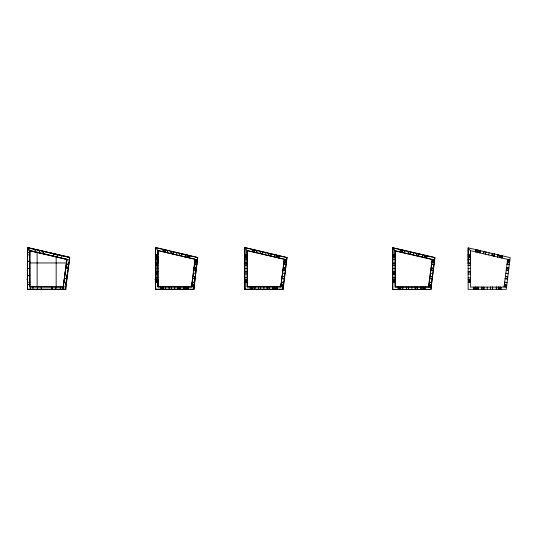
<?xml version="1.0" encoding="UTF-8"?>
<svg xmlns="http://www.w3.org/2000/svg" width="537" height="537" viewBox="0 0 537 537"><rect width="100%" height="100%" fill="white"/><g stroke="black" fill="none" stroke-linecap="round" stroke-linejoin="round"><path stroke-width="0.81" d="M27.447 279.522L27.447 289.215L65.836 289.215M27.575 263.023L27.575 259.465M27.575 259.237L27.447 257.424M27.575 256.592L27.488 247.557M30.273 289.215L30.273 286.966M30.488 289.215L30.488 286.966M37.415 289.215L37.415 286.966M37.63 289.215L37.63 286.966M41.195 289.215L41.195 286.966M41.409 289.215L41.409 286.966M51.874 289.215L51.874 286.966M52.089 289.215L52.089 286.966M55.66 289.215L55.66 286.966M55.875 289.215L55.875 286.966M62.802 289.215L62.802 286.966M63.017 289.215L63.017 286.966M155.515 279.522L155.515 289.215L193.904 289.215M155.649 279.522L155.649 289.215L155.515 247.725L155.515 289.336L193.904 289.336L197.656 257.518L193.783 289.215M155.649 277.723L157.898 277.723M155.649 273.937L157.898 273.937M155.649 263.023L155.649 259.465L157.898 259.465L157.898 263.029L155.649 263.029L157.898 263.029M157.898 257.431L157.898 259.25L155.649 259.237L155.649 257.431M156.663 255.8C156.898 253.793 156.898 257.8 156.663 255.8L156.368 255.8M157.898 279.522L157.898 286.751L191.534 286.966M188.178 288.49L188.393 289.215L188.393 288.49L186.379 288.49M244.852 279.522L244.852 289.215L244.724 247.725L244.724 289.336L283.113 289.336L286.986 257.538L282.979 289.215L283.113 286.973L280.757 286.677M244.852 277.723L247.101 277.723M244.852 273.937L247.101 273.937M244.852 263.023L244.852 259.465L247.101 259.465L247.101 263.029L244.852 263.029L247.101 263.029M247.101 257.431L247.101 259.25L244.852 259.237L244.852 257.431M245.872 255.8C246.1 253.793 246.1 257.8 245.872 255.8L245.57 255.8M277.381 288.49L277.595 289.215L277.595 288.49L275.582 288.49M393.829 255.921C394.064 253.92 394.064 257.928 393.829 255.921L393.534 254.914M468.143 277.844L470.392 277.844M468.143 274.058L470.392 274.058M468.143 263.143L468.143 259.586L470.392 259.586L470.392 263.157L468.143 263.157L470.392 263.157M468.143 259.358L468.143 257.552L470.392 257.552L470.392 259.371L468.143 259.371L470.392 259.371M469.163 255.921C469.398 253.92 469.398 257.928 469.163 255.921L468.868 255.921M500.672 288.617L500.887 289.336L500.887 288.617L498.873 288.617M417.316 289.336L417.33 287.087M421.102 289.336L421.115 287.087M481.743 289.336L481.756 287.087M492.651 289.336L492.657 287.087M283.301 284.583L281.099 284.06M63.272 286.724L66.843 259.452L30.085 250.625L67.091 259.25L63.272 286.724L66.856 259.391L30.038 250.833M66.279 280.536L66.487 278.945M66.81 276.172L67.024 274.575M67.951 267.815L68.159 266.231M65.944 283.905L65.782 283.435M66.279 281.341L66.595 278.958M66.803 277.367L67.118 274.984M67.434 272.601L67.642 271.01M67.951 268.628L68.266 266.245M68.474 264.654L68.709 262.882M65.702 289.215L69.709 257.538M192.266 286.771L192.528 284.771M195.569 261.626L195.837 259.633M193.065 286.872L193.333 284.878M196.374 261.734L196.636 259.733M194.662 278.153L194.871 276.562M195.71 270.205L195.918 268.614M196.227 266.231L196.461 264.191L196.904 264.251M194.092 283.321L194.032 282.106M194.669 278.958L194.985 276.575M195.193 274.984L195.401 273.393M195.71 271.01L196.025 268.628M196.233 267.037L196.327 264.627M280.717 286.966L284.362 259.25L280.737 286.966L247.101 286.966L247.101 250.557L244.852 247.725L244.852 256.592L245.57 256.592M281.469 286.771L281.73 284.771M284.778 261.626L285.04 259.633M282.274 286.872L282.536 284.878M285.577 261.734L285.838 259.733M429.432 286.892L429.862 285.932M429.694 284.892L428.956 285.013M432.735 261.747L432.05 261.445M433.003 259.754L433.164 260.787M430.238 287L430.976 286.879M430.499 284.999L430.07 285.959M433.54 261.855L433.372 260.821M433.802 259.861L434.487 260.163M394.339 254.914L395.064 255.129L395.064 250.685L395.064 287.087L428.68 287.087L432.325 259.371L395.064 250.685L392.816 247.852L392.816 289.336L430.949 289.336L434.822 257.646L392.816 247.852L392.816 256.713L393.534 256.928M431.07 287.1L434.97 257.532L392.681 247.671L392.681 289.463L431.07 289.463L431.07 287.1L428.506 286.765M504.767 286.892L505.028 284.892M508.069 261.747L508.331 259.754M505.565 287L505.827 284.999M508.868 261.855L509.13 259.861M469.674 256.928L469.674 254.914L470.392 255.129L470.392 250.685L470.392 287.087L504.015 287.087L507.653 259.371L470.392 250.685L468.143 247.852L468.143 289.336L506.284 289.336L510.15 257.646L468.143 247.852L468.143 256.713L468.868 256.713M66.487 262.143L66.81 259.405M156.368 256.592L155.649 256.592L155.649 247.725L157.898 250.557L157.898 286.966L191.514 286.966L195.159 259.25L191.555 286.751M194.777 262.17L195.159 259.25L157.898 250.557L157.898 255.008L157.173 254.793L157.173 256.807M181.452 256.055L181.956 253.86L181.446 256.048M185.137 256.914L185.641 254.719M404.314 252.84L404.817 250.645M407.999 253.699L408.503 251.504M480.145 250.645L479.648 252.84L480.159 250.651M483.83 251.504L483.334 253.699L483.844 251.511M29.193 248.107L28.676 250.296L29.401 248.154M34.67 251.887L35.261 249.369M35.294 250.269L35.455 249.564M39.08 252.719L39.59 250.531M39.288 252.766L39.798 250.578M42.765 253.578L43.275 251.39M42.973 253.625L43.484 251.437M53.163 256.001L53.673 253.813M56.848 256.861L57.358 254.672L53.881 253.86L53.371 256.048L54.767 256.377M57.056 256.908L57.566 254.719M61.325 258.102L61.916 255.585M158.153 250.625L194.931 259.196M162.812 251.705L163.322 249.517M163.02 251.752L163.181 251.054M163.369 250.269L163.53 249.564M164.564 252.115L164.731 251.417M164.913 250.625L165.074 249.927M164.772 252.162L165.282 249.974M165.168 252.256L165.685 250.067M165.376 252.303L165.893 250.114M167.356 252.766L167.866 250.578M171.041 253.625L171.551 251.437M172.813 254.041L173.323 251.846M173.021 254.088L173.532 251.9M176.143 254.813L176.686 252.477M179.257 255.538L179.767 253.35L179.465 255.592M181.238 256.001L181.748 253.813M184.923 256.861L185.433 254.672M186.903 257.324L187.413 255.135M187.111 257.371L187.621 255.182M187.507 257.465L188.017 255.276M187.715 257.512L187.876 256.814M188.064 256.021L188.225 255.323M189.259 257.874L189.427 257.169M189.608 256.384L189.769 255.686M189.467 257.921L189.977 255.733M247.362 250.625L284.133 259.196M252.014 251.705L252.524 249.517M252.222 251.752L252.39 251.054M252.571 250.269L252.732 249.564M253.766 252.115L253.934 251.417M254.115 250.625L254.283 249.927M253.974 252.162L254.491 249.974M254.377 252.256L254.887 250.067M254.585 252.303L255.095 250.114M256.565 252.766L257.075 250.578M260.25 253.625L260.76 251.437M262.022 254.041L262.533 251.846M262.231 254.088L262.741 251.9M265.345 254.813L265.889 252.477M268.46 255.538L268.97 253.35L268.668 255.592M270.44 256.001L270.95 253.813M274.125 256.861L274.635 254.672M276.105 257.324L276.615 255.135M276.313 257.371L276.823 255.182M276.709 257.465L277.22 255.276M276.917 257.512L277.085 256.814M277.267 256.021L277.428 255.323M278.461 257.874L278.629 257.169M278.81 256.384L278.972 255.686M278.669 257.921L279.18 255.733M399.911 252.021L400.495 249.497M400.186 251.88L400.139 251.128M401.193 251.068L402.106 251.585M401.24 250.86L400.327 250.343L401.307 250.571M402.079 250.745L402.24 250.047M401.938 252.283L402.448 250.094M402.334 252.377L402.851 250.188M402.542 252.43L403.059 250.235M404.522 252.887L405.032 250.698M408.207 253.746L408.717 251.558M409.979 254.162L410.49 251.974M410.187 254.209L410.698 252.021M413.309 254.934L413.819 252.746M416.423 255.666L416.934 253.471M416.631 255.713L417.142 253.518M418.404 256.122L418.914 253.934M422.089 256.981L422.599 254.793M424.069 257.445L424.579 255.256M424.277 257.492L424.787 255.303M424.673 257.585L425.183 255.397M425.391 255.444L425.022 256.095M425.881 256.827L424.834 256.887M425.935 256.619L426.982 256.552M426.425 257.995L426.801 257.344M426.566 258.237L427.157 255.713M475.305 251.826L475.816 249.638M475.514 251.88L475.681 251.175M475.863 250.39L476.03 249.685M477.064 252.236L477.225 251.538M477.406 250.745L477.574 250.047M477.272 252.283L477.782 250.094M477.668 252.377L478.178 250.188M477.876 252.43L478.386 250.235M479.856 252.887L480.367 250.698M483.542 253.746L484.052 251.558M485.314 254.162L485.824 251.974M485.522 254.209L486.032 252.021M488.636 254.934L489.147 252.746M491.751 255.666L492.261 253.471M491.959 255.713L492.469 253.518M493.731 256.122L494.241 253.934M497.416 256.981L497.927 254.793M499.397 257.445L499.907 255.256M499.605 257.492L500.115 255.303M500.001 257.585L500.511 255.397M500.209 257.632L500.377 256.934M500.558 256.149L500.719 255.444M501.759 257.995L501.92 257.297M502.102 256.505L502.27 255.807M501.967 258.042L502.478 255.854M185.131 256.908L185.654 254.719M418.612 256.176L419.135 253.988M422.297 257.035L422.82 254.847M27.447 279.072L26.85 279.522L27.575 279.522L27.575 289.215L27.575 247.725M155.649 259.25L157.898 259.237M244.852 259.25L247.101 259.237M392.816 274.058L395.064 274.045M392.816 277.844L395.064 277.83M157.891 250.611L158.113 286.751L158.113 279.522L154.925 279.522L156.039 279.072M247.101 250.611L247.309 257.424M27.575 252.296L29.824 252.296M27.575 252.511L29.824 252.511M27.447 254.786L30.032 254.786M155.649 254.793L157.898 254.793M244.852 254.793L247.101 254.793M392.681 254.914L395.843 254.914M468.143 254.914L470.392 254.914M155.649 255.008L156.368 255.008M244.852 255.008L245.57 255.008M468.143 255.129L468.868 255.129M394.044 255.921L394.339 256.928M157.173 256.592L157.898 256.592M246.382 256.592L247.101 256.592M469.674 256.713L470.392 256.713M155.649 256.807L157.898 256.807M244.852 256.807L247.101 256.807M392.816 256.928L395.064 256.928M468.143 256.928L470.392 256.928M155.649 257.216L157.898 257.216M244.852 257.216L247.101 257.216M392.816 257.337L395.064 257.337M468.143 257.337L470.392 257.337M155.515 257.424L158.113 257.424M244.724 257.424L247.315 257.424L247.315 286.751M392.816 257.552L395.064 257.552M155.515 257.867L156.039 257.867M155.515 259.203L155.965 259.203M392.816 259.586L395.064 259.586M27.575 261.224L29.824 261.224M27.575 261.438L29.824 261.438M30.038 262.949L66.387 262.949M155.649 263.244L157.898 263.244M244.852 263.244L247.101 263.244M392.816 263.365L395.064 263.365M468.143 263.365L470.392 263.365M155.649 265.063L157.898 265.063M244.852 265.063L247.101 265.063M155.649 265.278L157.898 265.278M244.852 265.278L247.101 265.278M392.816 265.184L395.064 265.184M468.143 265.184L470.392 265.184M392.816 265.399L395.064 265.399M468.143 265.399L470.392 265.399M27.575 268.366L29.824 268.366M155.649 268.48L157.898 268.48M244.852 268.48L247.101 268.48M27.575 268.574L29.824 268.574M392.816 268.601L395.064 268.601M468.143 268.601L470.392 268.601M155.649 271.682L157.898 271.682M244.852 271.682L247.101 271.682M155.649 271.89L157.898 271.89M244.852 271.89L247.101 271.89M392.816 271.803L395.064 271.803M468.143 271.803L470.392 271.803M392.816 272.017L395.064 272.017M468.143 272.017L470.392 272.017M392.816 273.836L395.064 273.836M27.575 275.501L29.824 275.501M27.575 275.716L29.824 275.716M392.816 277.616L395.064 277.616M155.515 277.736L155.965 277.736M247.315 279.522L244.724 279.522L244.724 289.215L283.113 289.215M392.816 279.649L395.064 279.649M468.143 279.649L470.392 279.649M155.649 279.743L157.898 279.743M244.852 279.743L247.101 279.743M392.816 279.864L395.064 279.864M468.143 279.864L470.392 279.864M155.649 280.153L157.898 280.153M244.852 280.153L247.101 280.153L247.101 281.952L246.382 281.952M392.816 280.274L395.064 280.274M155.649 280.361L156.368 280.153L156.368 282.167M157.173 280.361L157.898 280.361M244.852 280.361L245.57 280.153L245.57 282.167M246.382 280.361L247.101 280.361M392.816 280.489L393.534 280.274M469.674 280.489L470.392 280.489M393.829 281.281L393.534 282.287M394.044 281.281L394.339 280.274M155.649 281.952L156.368 281.952M157.173 281.952L157.898 281.952M244.852 281.952L245.57 281.952M395.064 282.073L394.339 282.287M468.143 282.073L468.868 282.073M469.674 282.073L470.392 282.073L470.392 280.274C466.505 280.569 469.7 279.542 468.868 282.287M27.447 282.16L30.032 282.16M155.649 282.167L157.898 282.167M244.852 282.167L247.101 282.167M392.681 282.287L395.272 282.287M468.143 282.287L470.392 282.287M27.575 284.429L29.824 284.429M27.575 284.644L29.824 284.644M29.824 286.751L63.46 286.966L29.824 286.966L29.824 250.611L30.038 286.751M247.101 286.751L280.737 286.751M65.702 286.973L69.729 257.404L27.447 247.537L27.447 289.336L65.836 289.336L65.836 286.973L63.265 286.637M161.019 287.684L163.033 287.684M186.379 287.684L188.393 287.684M250.222 287.684L252.236 287.684M275.582 287.684L277.595 287.684M398.186 287.805L399.192 288.101M400.199 287.805L399.984 287.087M423.545 287.805L423.76 287.087M425.559 287.805L424.552 288.101M473.513 287.805L475.534 287.805M498.873 287.805L500.887 287.805M277.186 287.98L275.991 287.98L277.186 288.194M161.019 288.49L163.033 288.49M250.222 288.49L252.236 288.49M398.186 288.617L398.4 289.336M400.199 288.617L399.192 288.315M423.545 288.617L424.552 288.315M473.513 288.617L475.534 288.617M392.816 259.358L395.064 259.371M392.816 263.143L395.064 263.157M504.626 282.388L506.861 282.67L504.632 282.381M429.788 278.643L432.023 278.925M429.298 282.388L431.526 282.67M283.247 267.708L285.483 267.99L283.254 267.695M194.045 267.708L196.28 267.99L194.045 267.695M283.57 282.549L281.334 282.267L283.563 282.563M194.36 282.549L192.132 282.267L194.36 282.563M283.764 262.143L284.368 259.25L247.101 250.557L247.101 255.008L246.382 254.793L246.382 256.807M280.898 284.053L283.301 284.57M507.619 259.66L509.848 259.955M507.586 259.868L508.304 259.962M509.103 260.069L509.821 260.163M507.384 261.445L508.096 261.539M508.895 261.647L509.613 261.741M507.351 261.653L509.586 261.949M507.304 262.063L509.532 262.351M507.27 262.271L509.506 262.566M507.009 264.291L509.237 264.58M506.512 268.037L508.747 268.332M432.077 259.626L434.648 259.962M506.277 269.843L508.505 270.138M506.25 270.057L508.479 270.346M432.023 261.653L434.252 261.949M431.97 262.063L434.198 262.351M431.943 262.271L434.171 262.566M505.834 273.226L508.062 273.521M431.681 264.291L433.909 264.58M505.418 276.401L507.646 276.696M505.391 276.615L507.619 276.904M431.184 268.037L433.413 268.332M505.149 278.414L507.378 278.71M430.949 269.843L433.178 270.138M430.922 270.057L433.151 270.346M504.659 282.167L506.888 282.462M430.499 273.226L432.735 273.521M504.391 284.18L506.626 284.476M504.364 284.395L506.592 284.691M504.31 284.798L506.539 285.093M504.283 285.013L505.002 285.107M505.8 285.214L506.512 285.308M430.083 276.401L432.312 276.696M430.056 276.615L432.285 276.904M504.075 286.583L504.793 286.677M505.592 286.785L506.304 286.879M504.048 286.798L506.277 287.094M429.822 278.414L432.05 278.71M284.321 259.539L286.557 259.827M284.295 259.747L285.013 259.841M285.812 259.948L286.523 260.042M284.086 261.324L284.805 261.418M285.603 261.519L286.322 261.613M284.06 261.532L286.288 261.828M284.006 261.942L286.241 262.231M283.979 262.15L286.335 262.479M429.325 282.167L431.56 282.462M283.717 264.164L285.946 264.459M429.063 284.18L431.292 284.476M429.036 284.395L431.265 284.691M428.982 284.798L431.211 285.093M428.721 286.798L430.949 287.094M283.221 267.916L285.449 268.211M282.986 269.722L285.214 270.017M282.959 269.936L285.187 270.225M195.119 259.539L197.347 259.827M195.092 259.747L195.804 259.841M196.609 259.948L197.321 260.042M194.884 261.324L195.602 261.418M196.401 261.519L197.113 261.613M194.857 261.532L197.086 261.828M282.543 273.105L284.771 273.4M194.803 261.942L197.032 262.231M194.777 262.15L197.133 262.479M196.636 262.862L197.079 262.922M194.508 264.164L196.743 264.459M282.126 276.28L284.355 276.575M282.093 276.488L284.328 276.783M281.858 278.294L284.086 278.589M194.018 267.916L196.247 268.211M193.783 269.722L196.012 270.017M193.756 269.936L195.985 270.225M281.368 282.046L283.596 282.341M193.333 273.105L195.569 273.4M281.019 284.677L283.247 284.972M280.992 284.892L281.703 284.986M282.509 285.087L283.221 285.181M280.784 286.463L281.495 286.557M282.301 286.664L283.012 286.758M66.843 259.499L69.407 259.834M192.917 276.28L195.146 276.575M192.89 276.488L195.119 276.783M192.655 278.294L194.884 278.589M68.488 262.855L69.004 262.922M66.467 263.942L68.83 264.251M66.44 264.157L68.669 264.446M192.159 282.046L194.394 282.341M194.045 282.563L194.488 282.616M191.897 284.06L194.844 284.469L194.313 283.945M65.977 267.695L68.206 267.99M191.87 284.274L194.099 284.57M65.95 267.909L68.179 268.198M191.816 284.677L194.045 284.972M191.79 284.892L192.501 284.986M193.3 285.087L194.018 285.181M191.581 286.463L192.293 286.557M193.098 286.664L193.81 286.758M191.555 286.677L193.917 286.973L193.776 289.215M64.581 278.294L66.81 278.589M64.554 278.508L66.783 278.797M64.091 282.046L66.32 282.341M64.064 282.261L66.293 282.549M65.722 283.878L66.81 284.174L65.742 284.328M431.708 264.063L433.936 264.372M431.211 267.815L433.44 268.124M475.654 250.343L477.615 250.799M500.35 256.095L502.31 256.552M475.473 251.128L477.433 251.585M500.169 256.887L502.129 257.344M252.363 250.215L254.323 250.678M277.058 255.974L279.018 256.431M252.182 251.007L254.142 251.464M276.87 256.76L278.837 257.223M163.161 250.215L165.121 250.678M187.856 255.974L189.816 256.431M162.973 251.007L164.94 251.464M187.668 256.76L189.635 257.223M27.447 247.544L69.736 257.404L27.454 247.698M492.651 287.087L492.657 289.336M481.743 287.087L481.756 289.336M406.415 287.087L406.428 289.336M402.629 287.087L402.643 289.336M500.887 287.087L500.887 289.336M500.672 287.087L500.672 287.805M499.088 287.087L499.088 287.805M499.088 288.617L499.088 289.336M498.873 287.087L498.873 289.336M498.464 287.087L498.464 289.336M498.249 287.087L498.249 289.336M496.222 287.087L496.222 289.336M492.436 287.087L492.436 289.336M490.617 287.087L490.617 289.336M490.402 287.087L490.402 289.336M487.2 287.087L487.2 289.336M484.005 287.087L484.005 289.336M483.79 287.087L483.79 289.336M481.971 287.087L481.971 289.336M478.185 287.087L478.185 289.336M476.151 287.087L476.151 289.336M475.936 287.087L475.936 289.336M475.534 287.087L475.534 289.336M475.319 287.087L475.319 287.805M475.319 288.617L475.319 289.336M473.728 287.805L473.513 287.087L473.513 289.336M473.728 288.617L473.728 289.336M469.674 280.274L469.674 282.287M468.868 254.914L468.868 256.928M425.566 286.879L425.566 289.463M423.545 287.087L423.545 289.336M423.136 287.087L423.136 289.336M422.921 287.087L422.921 289.336M420.887 287.087L420.887 289.336M417.101 287.087L417.101 289.336M415.289 287.087L415.289 289.336M415.074 287.087L415.074 289.336M411.872 287.087L411.872 289.336M408.67 287.087L408.67 289.336M408.456 287.087L408.456 289.336M406.637 287.087L406.637 289.336M402.857 287.087L402.857 289.336M400.824 287.087L400.824 289.336M400.609 287.087L400.609 289.336M400.199 287.087L400.199 289.336M398.192 286.879L398.192 289.463M277.595 286.966L277.595 289.215M277.381 286.966L277.381 287.684M275.796 286.966L275.796 287.684M275.796 288.49L275.796 289.215M275.582 286.966L275.582 289.215M275.172 286.966L275.172 289.215M274.957 286.966L274.957 289.215M272.924 286.966L272.924 289.215M269.144 286.966L269.144 289.215M267.325 286.966L267.325 289.215M267.111 286.966L267.111 289.215M263.909 286.966L263.909 289.215M260.707 286.966L260.707 289.215M260.499 286.966L260.499 289.215M258.68 286.966L258.68 289.215M254.894 286.966L254.894 289.215M252.86 286.966L252.86 289.215M252.645 286.966L252.645 289.215M252.236 286.966L252.236 289.215M252.028 286.966L252.028 287.684M252.028 288.49L252.028 289.215M250.437 287.684L250.222 286.966L250.222 289.215M250.437 288.49L250.437 289.215M246.382 280.153L246.382 282.167M245.57 254.793L245.57 256.807M188.393 286.966L188.393 289.215M188.178 286.966L188.178 287.684M186.594 286.966L186.594 287.684M186.594 288.49L186.594 289.215M186.379 286.966L186.379 289.215M185.97 286.966L185.97 289.215M185.755 286.966L185.755 289.215M183.721 286.966L183.721 289.215M179.935 286.966L179.935 289.215M178.123 286.966L178.123 289.215M177.908 286.966L177.908 289.215M174.706 286.966L174.706 289.215M171.504 286.966L171.504 289.215M171.29 286.966L171.29 289.215M169.47 286.966L169.47 289.215M165.691 286.966L165.691 289.215M163.657 286.966L163.657 289.215M163.443 286.966L163.443 289.215M163.033 286.966L163.033 289.215M162.818 286.966L162.818 287.684M162.818 288.49L162.818 289.215M161.234 287.684L161.019 286.966L161.019 289.215M161.234 288.49L161.234 289.215M157.173 280.153L157.173 282.167M156.368 254.793L156.368 256.807M155.965 257.424L155.965 279.522M155.817 257.867L155.817 279.072M60.325 286.745L60.325 289.336M56.17 256.948L56.17 286.751M37.127 252.491L37.127 286.751M32.952 286.745L32.952 289.336M425.559 288.617L425.344 289.336L425.559 288.617M165.477 286.966L165.463 289.215L165.463 286.966M169.262 286.966L169.249 289.215L169.249 286.966M180.163 286.966L180.15 289.215L180.15 286.966M183.949 286.966L183.936 289.215L183.936 286.966M254.679 286.966L254.666 289.215L254.666 286.966M258.465 286.966L258.451 289.215L258.451 286.966M269.366 286.966L269.359 289.215L269.359 286.966M273.152 286.966L273.138 289.215L273.138 286.966M477.97 287.087L477.964 289.336L477.964 287.087M496.443 287.087L496.436 289.336L496.436 287.087M192.77 285.214L192.83 286.429L192.77 285.214M196.072 260.076L196.133 261.291L196.072 260.076M281.972 285.214L282.032 286.429L281.972 285.214M285.281 260.076L285.335 261.291L285.281 260.076M432.09 259.525L428.486 286.933L395.272 286.879L395.272 250.94L432.09 259.525M429.936 285.342L429.996 286.55L429.936 285.342M433.238 260.197L433.299 261.412L433.238 260.197M505.27 285.342L505.324 286.55L505.27 285.342M508.573 260.197L508.626 261.412L508.573 260.197M167.651 250.524L167.148 252.719L167.658 250.531M171.337 251.383L170.833 253.578L171.343 251.39M256.854 250.524L256.357 252.719L256.867 250.531M260.539 251.383L260.042 253.578L260.552 251.39M271.158 253.86L270.661 256.055L271.172 253.86M274.843 254.719L274.347 256.914L274.857 254.719M494.449 253.981L493.953 256.176L494.463 253.988M498.135 254.84L497.638 257.035L498.148 254.847M155.555 247.557L197.777 257.552L155.555 247.557M163.49 250.598L164.604 251.081L163.49 250.598M188.185 256.357L189.299 256.84L188.185 256.357M244.765 247.557L286.98 257.552L244.765 247.557M252.692 250.598L253.806 251.081L252.692 250.598M277.387 256.357L278.502 256.84L277.387 256.357M400.656 250.725L401.77 251.202L400.656 250.725M425.351 256.478L426.465 256.961L425.351 256.478M475.99 250.725L477.104 251.202L475.99 250.725M500.679 256.478L501.8 256.961L500.679 256.478M156.878 280.562L156.663 281.757L156.878 280.562M246.08 280.562L245.872 281.757L246.08 280.562M394.044 280.683L393.829 281.878L394.044 280.683M469.378 280.683L469.163 281.878L469.378 280.683M162.624 287.98L161.429 288.194L162.624 287.98M187.984 287.98L186.789 288.194L187.984 287.98M251.826 287.98L250.631 288.194L251.826 287.98M399.79 288.101L398.595 288.315L399.79 288.101M425.15 288.101L423.955 288.315L425.15 288.101M475.124 288.101L473.929 288.315L475.124 288.101M500.477 288.101L499.282 288.315L500.477 288.101M509.264 264.358L507.035 264.076L509.264 264.372M508.774 268.111L506.545 267.829L508.774 268.124M507.351 278.925L505.122 278.643L507.351 278.931M285.973 264.238L283.744 263.956L285.973 264.244M196.77 264.238L194.542 263.956L196.77 264.244M284.06 278.797L281.831 278.515L284.06 278.81M194.857 278.797L192.622 278.515L194.857 278.81"/></g></svg>
